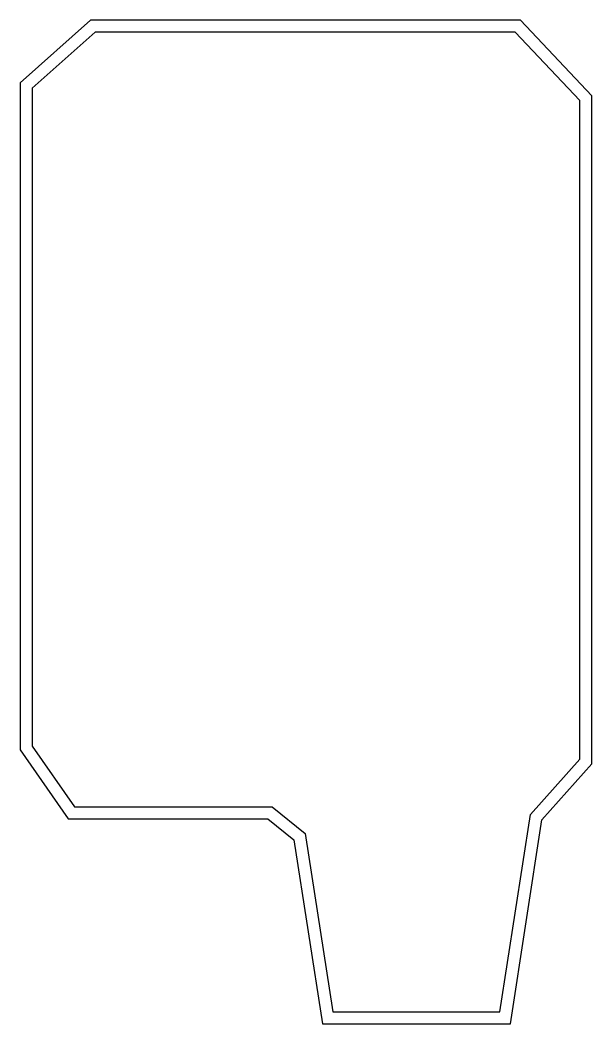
# Model space of a CAD drawing. Header units: millimetres. Extents: x -17.6 to 20.1, y -30.8 to 35.3.
import ezdxf

# ---------------------------------------------------------------- set-up
doc = ezdxf.new("R2010")
doc.units = ezdxf.units.MM
doc.layers.get('0').update_dxf_attribs({"linetype": 'CONTINUOUS'})

msp = doc.modelspace()

# ---------------------------------------------------------------- linework, layer by layer
for points in [[(14.686, -30.8), (16.755, -17.357), (20.05, -13.677), (20.05, 30.318), (15.345, 35.3), (-12.954, 35.3), (-17.589, 31.175), (-17.589, -12.751), (-14.417, -17.3), (-1.283, -17.3), (0.432, -18.685), (2.315, -30.8)], [(3, -30), (14, -30), (16, -17), (19.25, -13.371), (19.25, 30), (15, 34.5), (-12.65, 34.5), (-16.789, 30.816), (-16.789, -12.5), (-14, -16.5), (-1, -16.5), (1.175, -18.257)]]:
    msp.add_lwpolyline(points, close=True)

doc.saveas('drawing.dxf')
